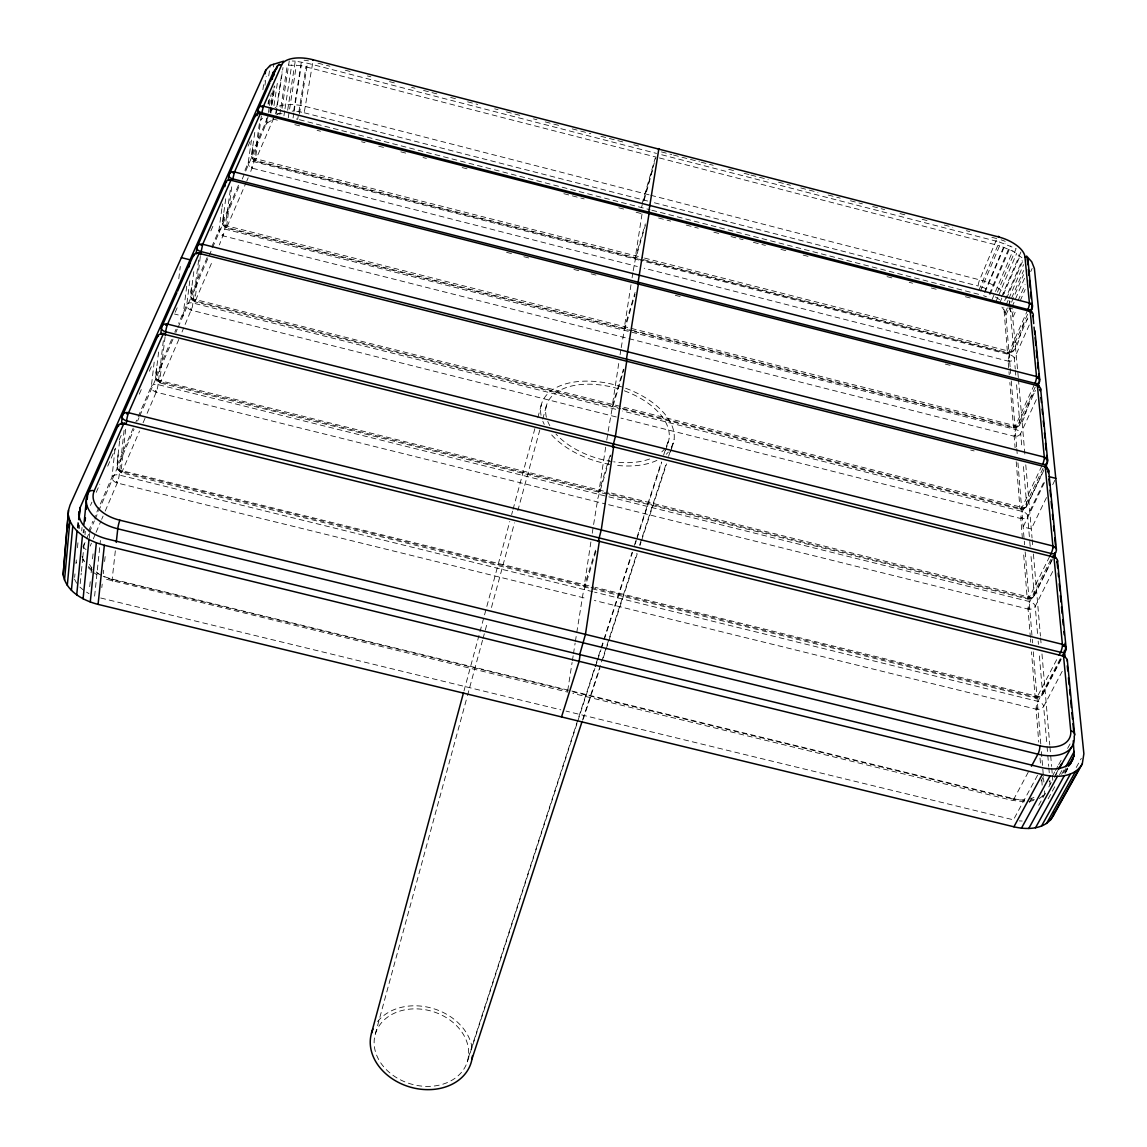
<?xml version="1.0" encoding="UTF-8"?>
<svg xmlns="http://www.w3.org/2000/svg" width="1147" height="1147" viewBox="0 0 1147 1147"><rect width="100%" height="100%" fill="white"/><g stroke="black" fill="none" stroke-linecap="round" stroke-linejoin="round"><path stroke-width="0.75" stroke-dasharray="5 3.75" d="M77.494 527.233L77.996 522.014M77.81 527.892L78.311 522.674M78.154 528.466L78.813 521.512M83.143 532.868L83.459 529.513M74.641 577.371L74.971 573.887M76.29 559.951L75.96 563.435L77.365 560.209M77.451 547.764L77.953 542.531M79.272 528.595L79.602 525.111M81.695 530.946L82.025 527.462M83.96 532.81L84.276 529.513M80.218 583.594L81.251 573.142M81.423 571.392L82.613 559.206M82.785 557.471L84.132 543.535M84.993 534.832L85.337 531.348M89.237 538.359L89.767 533.14M89.71 586.691L90.24 581.472M91.129 572.769L91.832 565.801M92.549 558.847L93.251 551.893M94.613 596.139L100.42 540.495M115.001 449.05L112.019 477.037L94.212 518.157M101.811 587.579L102.183 584.11M103.302 573.686L103.674 570.202M104.606 561.514L105.166 556.309M119.575 441.122L116.922 465.725A5.936 4.488 24.7 0 0 122.112 471.689L1037.203 697.405M124.091 430.354L119.216 475.03A5.85 0.86 -77.1 0 1 117.252 483.016L105.108 511.318M125.683 429.236L121.152 470.514A5.821 0.846 -77.2 0 0 122.112 471.689L139.547 431.014M115.331 550.804L112.205 579.063A6.122 0.846 -76.7 0 0 113.238 579.866L567.722 690.58L567.679 692.114L105.022 578.92M117.797 457.581L118.112 454.886L117.051 468.865L121.224 472.736L1035.927 698.15L1040.128 697.505L1042.05 695.67M154.185 362.108L151.332 386.338L135.948 421.824M158.601 352.029L155.72 376.187A5.635 4.43 26.2 0 0 160.566 382.008L1029.16 598.476M163.347 340.745L158.071 384.618A5.577 0.774 -77.4 0 1 156.207 392.174L146.572 414.626M165.096 336.745L159.806 380.575A5.549 0.76 -77.5 0 0 160.566 382.008L158.802 382.137M178.774 278.764L180.294 266.434M156.68 368.187C155.963 372.861 153.469 381.177 159.992 382.94L607.423 494.314M186.732 286.22L182.947 316.128L174.444 313.991M189.8 280.786L186.775 304.543L178.617 323.354M193.8 271.638L190.76 295.324A5.362 4.344 27.9 0 0 195.305 301.016L617.272 407.085M198.689 260.054L192.366 306.98L182.015 331.999M200.295 256.412L194.789 301.804L620.742 408.791M191.764 287.481C189.958 290.721 189.542 302.822 195.305 301.016L212.869 260.082M221.858 208.639L218.919 230.346L211.105 248.383M222.074 207.091L222.504 203.951M225.715 198.775L222.547 221.973A5.118 4.258 29.9 0 0 226.834 227.522L629.373 329.576M223.593 214.288L222.661 224.683L226.375 228.196L632.757 331.139M230.275 190.13L224.468 231.565L219.378 244.885M231.723 186.818L226.375 228.196L246.103 182.602M251.451 140.006L248.211 162.774L244.067 172.308M254.777 132.421L251.523 155.117A4.889 4.172 32.1 0 0 255.566 160.523L638.621 258.39M252.598 147.59L251.623 157.727L255.15 161.11L1007.783 353.362C1021.088 352.186 1018.665 326.522 1027.239 319.583M262.892 89.71L264.168 80.864M259.394 123.575L253.688 162.831L250.232 172.968M264.928 85.251L266.219 76.419M261.387 115.904L255.15 161.11L273.66 118.356M268.742 75.874L270.276 65.293M268.025 103.961L268.541 100.434M273.459 66.956L273.975 63.429M242.232 179.075L265.516 125.224L266.563 118.155M268.642 104.019L269.946 95.187M265.516 125.224L266.893 123.102L268.197 114.27M268.455 112.506L269.244 107.201M269.502 105.438L271.323 93.079M273.187 89.824L269.76 113.037A31.17 15.37 11.8 0 1 272.714 109.323M270.348 112.42L271.136 107.13M271.395 105.366L274.262 85.968M270.907 113.094L274.821 86.685M273.99 105.624L277.66 80.964M275.71 113.926L276.499 108.65M276.757 106.9L282.033 71.745M276.14 113.309L283.008 67.53M279.839 114.342L280.642 109.065M280.915 107.302L287.309 65.107L301.217 65.666L655.969 157.067L641.474 207.564M282.062 108.291L289.259 60.891M283.94 115.804L284.743 110.542M285.001 108.779L291.725 64.849M287.668 110.241L295.238 61.135L307.468 63.228L656.528 153.411M288.27 117.711L296.413 65.035M567.722 690.58L572.095 662.464M572.382 660.715L573.199 655.439M573.471 653.69L575.12 643.137M575.393 641.388L576.482 634.363M576.755 632.599L583.02 593.659L596.54 549.399M590.891 541.957L584.095 586.805L596.225 548.008M592.253 533.24L593.343 526.272M593.616 524.523L597.874 498.328L610.878 455.001M605.673 447.187L598.834 492.178L610.993 452.492M606.763 440.147L607.867 433.107M608.139 431.358L611.81 410.196L623.868 369.678M618.706 363.527L612.168 406.626L623.452 369.191M620.083 354.724L620.914 349.448M621.187 347.684L623.968 332.085L635.065 294.277M630.993 284.757L624.14 328.96L635.094 292.485M632.083 277.803L632.9 272.57M633.173 270.835L635.051 260.871L645.317 225.457M642.019 214.059L635.194 258.147L645.317 223.937M293.704 110.987L301.36 61.924M293.818 113.023L293.001 118.284L297.704 119.288L306.005 66.684M294.091 111.273L301.217 65.666M299.424 113.997L307.468 63.228M312.601 63.501L304.184 112.764A26.453 13.076 11.8 0 0 292.141 111.116M644.184 200.151L653.561 166.487M464.005 690.881L509.784 521.484M511.648 514.573L512.58 511.118M513.053 509.383L535.004 428.146M537.8 417.766L541.542 403.945M375.27 1034.178L467.001 697.304M467.474 695.584L482.529 640.298M483.002 638.564L487.231 623.022M491.475 607.48L514.516 522.817M517.813 510.73L539.922 429.537M542.746 419.171L546.502 405.35M642.048 203.851L655.08 158.458M468.248 1057.935L595.752 664.586M596.297 662.894L597.96 657.776M598.505 656.084L632.169 552.209M634.377 545.399L661.418 461.954M663.626 455.144L665.833 448.334M666.393 446.627L669.145 438.125M467.288 1061.85A48.045 37.851 16.6 0 0 408.361 1009.274A48.045 37.851 16.6 0 0 388.546 1071.757A48.045 37.851 16.6 0 0 467.288 1061.85L577.199 722.925M577.758 721.219L594.877 668.429M595.436 666.722L597.085 661.604M597.644 659.912L600.956 649.689M601.501 647.983L603.723 641.173M604.268 639.467L632.441 552.61M635.194 544.094L636.298 540.681M636.857 538.99L661.704 462.341M665.575 450.413L668.343 441.91M582.518 720.158L636.929 553.384M639.696 544.882L666.35 463.187M668.572 456.391L674.121 439.373M583.25 719.212L599.91 668.142M603.25 657.934L605.473 651.123M606.032 649.431L608.254 642.621M608.799 640.915L637.144 554.101M639.926 545.585L641.03 542.187M641.589 540.481L666.593 463.89M670.479 451.975L673.26 443.459M996.313 240.167L979.638 279.854A4.66 0.932 -73.3 0 0 978.19 286.004A25.908 12.66 20.5 0 1 988.212 289.704M978.85 290.392L999.266 241.96L1016.127 248.627L997.474 292.155M980.47 291.051L999.582 245.802L1012.801 251.035L1021.934 257.745M984.556 292.112L1005.073 243.723M984.958 292.413L1004.141 247.193M989.331 294.162L1008.586 248.956M990.119 294.349L1010.751 245.974M992.083 299.467L1012.801 251.035M90.183 546.115L91.43 543.219M93.294 538.875L95.402 533.957M96.104 532.323L100.979 520.953M101.667 519.333L103.058 516.107M143.074 422.799L145.196 417.866M178.846 339.397L160.566 382.008L158.515 381.636M246.791 180.982L248.182 177.756M995.854 301.819L997.947 296.987M998.636 295.367L1016.672 253.401M1001.603 296.772L1021.059 251.637M999.854 302.765L1020.056 255.953M88.563 531.19L92.807 521.383M133.238 428.075L116.922 465.725A5.907 3.599 8.1 0 0 121.152 470.514L593.529 586.949M171.591 339.569L155.72 376.187A5.592 3.24 9.2 0 0 159.806 380.575L608.211 492.264M174.803 332.171L176.079 329.203M207.134 257.545L190.76 295.324A5.305 2.939 10 0 0 194.703 299.367L1022.092 507.404A5.19 2.81 22.8 0 0 1026.751 505.583L1043.856 469.797M238.461 185.24L222.547 221.973A5.061 2.681 10.7 0 0 226.346 225.715L1015.439 425.795A4.946 2.566 21.9 0 0 1019.898 424.204L1035.454 390.367M267.968 117.137L251.523 155.117A4.832 2.437 11.2 0 0 255.193 158.601L642.822 257.645M83.028 547.105L85.867 540.552M86.57 538.904L88.692 534M89.409 532.351L94.369 520.896M95.072 519.247L134.056 429.15M137.597 420.963L139.016 417.68M139.719 416.046L173.025 339.053M175.864 332.501L177.269 329.232M177.986 327.583L208.353 257.387M209.055 255.752L239.408 185.599M1004.7 300.614L1022.163 260.254M1006.536 298.421L1023.296 259.738M1010.12 366.725L1005.933 315.11L1003.983 309.805L1005.374 306.579M1006.077 304.959L1008.184 300.113M1008.887 298.507L1023.611 264.584M1005.331 312.514L1007.439 307.668M1008.141 306.048L1023.611 270.506M1005.933 315.11L1008.743 308.643M1011.568 302.177L1023.54 274.678M1012.012 306.952L1025.389 276.298M1018.307 377.535L1012.342 313.633L1013.762 310.407M1018.006 300.729L1025.06 284.585M1030.723 271.667L1032.128 268.441M90.484 505.44L91.918 502.171M96.233 492.35L99.818 484.163M107.703 466.169L115.603 448.176M119.188 439.989L121.338 435.086M139.274 394.167L141.425 389.263M149.325 371.255L151.476 366.352M175.147 312.357L177.298 307.468M210.876 230.877L213.027 225.988M248.039 146.128L250.189 141.239M1013.116 316.945L1015.955 310.493M1020.199 300.801L1025.16 289.488M1027.884 309.504L1009.36 351.297A4.803 1.061 -73.3 0 1 1007.453 352.602L640.313 258.821M1027.583 314.278L1009.647 354.695A4.832 1.075 -73.3 0 0 1008.141 361.119L1008.844 369.965M1027.812 318.006L1013.633 349.907A4.817 3.986 -11.6 0 1 1007.453 352.602L1003.811 307.267M1029.232 325.045L1014.349 358.409L1015.253 369.019M1034.264 384.747L1015.439 425.795A4.989 1.176 -73.5 0 1 1013.432 426.928L631.094 330.006M1035.268 386.983L1015.74 429.523A5.018 1.19 -73.6 0 0 1014.177 436.233L1015.109 447.846M1034.207 393.464C1025.776 399.873 1026.981 427.344 1013.776 427.802L634.477 331.583M1036.343 399.6L1020.672 433.509L1021.934 448.477M1041.935 465.739L1022.092 507.404A5.19 1.29 -73.9 0 1 1019.955 508.322L618.979 407.515M1026.651 506.343L1043.383 471.274M1043.024 468.32L1022.436 511.49A5.219 1.305 -73.9 0 0 1020.787 518.53L1022.45 539.362M1043.426 482.844L1027.612 515.792L1029.504 538.244M1044.444 482.6L1023.138 526.946L1031.282 528.982L1046.594 497.339M1052.717 484.694L1055.011 479.948M1049.663 556.453L1029.418 597.186A5.42 1.434 -74.3 0 1 1027.153 597.831L1023.497 552.41M1050.824 559.421L1029.777 601.645A5.448 1.462 -74.4 0 0 1028.056 609.043L1030.336 637.388M1052.372 558.847L1034.293 595.107A5.463 3.097 23.9 0 1 1029.418 597.186L609.932 492.694M1034.193 595.924L1052.401 559.421M1052.702 571.493L1035.239 606.319L1037.619 634.664M1056.645 659.74L1037.505 696.372A5.678 1.606 -74.9 0 1 1035.096 696.702L1031.497 651.883M1061.075 659.525L1042.508 694.91M1054.566 777.494L1057.735 771.429M1060.244 658.736L1037.92 701.362A5.721 1.62 -75 0 0 1036.099 709.176L1038.738 742.08M1061.018 658.865L1042.623 693.992A5.778 3.412 25.2 0 1 1037.505 696.372L595.264 587.364M1062.208 671.31L1043.67 706.466L1046.738 742.898M1028.242 772.203L1014.02 798.742A5.979 1.692 -75.8 0 1 1011.568 798.699L572.927 691.842M1037.562 775.257L1013.446 819.833L566.045 711.097M1029.389 802.47L1031.899 797.868M1041.089 780.964L1044.43 774.827M1053.118 774.856L1054.71 771.945M1055.512 770.483L1057.907 766.11M1058.71 764.648L1062.753 757.264M1067.628 748.36L1070.911 742.381M1038.709 805.309L1045.447 793.05M1048.817 786.914L1051.34 782.311M1055.555 774.655L1058.925 768.519M1059.455 774.913L1061.993 770.311M1048.129 798.814L1056.573 783.516M1061.635 774.354L1064.158 769.766M1063.455 772.892L1067.685 765.235M1064.875 772.361L1067.413 767.773M1064.903 773.264L1067.441 768.676M1065.391 773.049L1068.775 766.942M1076.216 767.501L1081.32 758.353M1036.945 707.728L1036.099 709.176L594.39 600.455M1028.859 607.738L1028.056 609.043L607.509 504.436M1021.561 517.326L1020.787 518.53L620.957 418.125M1014.923 435.114L1014.177 436.233L223.235 235.909A5.147 4.273 29.6 0 1 218.919 230.346A5.09 2.71 10.6 0 1 224.912 229.07L1015.74 429.523A4.975 2.595 22 0 1 1020.672 433.509A5.061 4.072 -9.4 0 1 1014.177 436.233L1015.525 435.502M1008.858 360.086L1008.141 361.119L644.184 268.226M1026.221 506.945L1023.081 509.297L1020.343 509.311L622.463 409.221M1033.734 596.612L1031.927 598.39L1027.927 599.035M266.893 123.102L274.19 118.973M260.742 119.804L262.577 118.227M1039.225 798.513L1043.569 795.531M1037.648 708.215L1036.099 709.176A5.864 4.258 -4.7 0 0 1043.67 706.466A5.821 3.455 25.4 0 0 1037.92 701.362L594.547 592.139M1029.533 608.168L1028.056 609.043A5.563 4.201 -6.2 0 0 1035.239 606.319A5.506 3.126 24 0 0 1029.777 601.645L158.071 384.618A5.62 3.283 9.1 0 0 151.332 386.338A5.663 4.43 26 0 0 156.207 392.174L605.774 504.006M1022.192 517.727L1020.787 518.53A5.305 4.144 -7.7 0 0 1027.612 515.792A5.219 2.839 22.9 0 0 1022.436 511.49L622.663 411.013M1009.432 360.445L1008.141 361.119A4.846 4 -11.3 0 0 1014.349 358.409A4.746 2.38 21.3 0 0 1009.647 354.695L640.628 260.441M1033.791 800.506L1027.741 801.581M120.22 471.876L122.112 471.689L119.919 471.331M277.087 113.84L284.198 113.653M193.657 301.073L195.305 301.016L193.37 300.629M225.271 227.536L226.834 227.522L224.998 227.12M254.089 160.508L255.566 160.523L253.817 160.121M1024.529 801.767L1012.385 800.42L572.855 693.376M292.241 61.006L295.238 61.135M1019.353 820.894L1022.192 821.037M100.707 598.003L560.826 709.835M568.468 690.207L112.205 579.063A41.048 26.137 7.7 0 1 102.599 575.851M571.88 691.039L1014.02 798.742A40.26 24.833 26 0 0 1024.715 800.248M592.813 591.709L119.216 475.03A5.936 3.642 8 0 0 112.019 477.037A5.964 4.502 24.5 0 0 117.252 483.016L587.45 598.748M609.143 494.744L1027.554 598.978M615.753 409.278L193.112 303.066A5.348 2.968 9.9 0 0 186.775 304.543A5.391 4.359 27.7 0 0 191.348 310.235L619.222 417.694M970.677 450.054L974.133 450.929M644.514 258.075L1009.36 351.297A4.717 2.351 21.2 0 0 1013.633 349.907L1009.819 304.572M638.936 260.011L253.874 161.655A4.86 2.466 11.1 0 0 248.211 162.774A4.918 4.172 31.8 0 0 252.283 168.193L637.374 266.491M506.601 252.326L513.498 254.075M523.864 256.713L530.774 258.476M573.93 269.473L580.812 271.222M591.135 273.846L598.017 275.61M675.311 295.295L682.164 297.044M945.286 364.072L952.225 365.836M649.073 194.832L305.719 106.513A31.17 15.37 11.8 0 0 275.036 107.804M650.765 195.262L979.638 279.854A30.525 14.868 20.5 0 1 1004.385 293.288M304.184 112.764L647.582 201.026M654.378 202.775L978.19 286.004M299.424 119.718L650.134 209.786M651.854 210.231L982.09 295.195M272.527 118.901L279.381 120.664M294.822 124.636L301.675 126.385M317.117 130.357L320.543 131.231M361.577 141.769L365.004 142.644M378.682 146.156L385.507 147.906M400.862 151.848L405.966 153.153M422.999 157.526L426.412 158.401M462.169 167.577L467.259 168.881M563.88 193.685L579.106 197.599M580.798 198.03L584.181 198.904M618.807 207.793L625.746 209.571M636.126 212.238L643.051 214.016M658.607 218.002L670.694 221.099M686.221 225.084L698.308 228.196M713.835 232.181L720.717 233.945M731.04 236.597L743.07 239.68M753.393 242.332L765.436 245.415M780.906 249.386L787.76 251.15M803.187 255.107L810.04 256.871M887.032 276.628L893.857 278.377M909.213 282.32L912.625 283.194M931.35 288.012L936.468 289.316M965.416 296.743L972.197 298.492M1009.532 308.07L1012.93 308.944M317.977 63.157L329.92 66.239M345.261 70.211L352.072 71.96M367.413 75.931L370.825 76.806M389.521 81.638L396.317 83.401M411.615 87.358L415.013 88.233M423.515 90.427L438.785 94.369M450.642 97.438L457.409 99.187M467.589 101.811L477.754 104.449M494.672 108.822L498.042 109.696M506.487 111.876L521.699 115.804M533.513 118.858L536.896 119.732M545.341 121.912L560.496 125.826M572.281 128.88L590.805 133.669M600.913 136.278L625.129 142.529M633.789 144.766L640.7 146.558M661.461 151.92L671.798 154.587M673.533 155.046L699.398 161.727M701.118 162.171L713.205 165.297M728.675 169.297L735.557 171.075M744.159 173.297L749.321 174.631M751.027 175.075L768.232 179.52M778.526 182.172L790.527 185.269M800.821 187.936L817.954 192.366M828.249 195.019L840.206 198.116M850.472 200.768L862.429 203.851M872.681 206.503L884.652 209.6M899.994 213.557L906.804 215.321M922.145 219.292L928.955 221.056M944.282 225.013L952.784 227.206M966.376 230.719L969.774 231.594M991.868 237.3L996.958 238.619M661.719 154.759L999.266 241.96M659.425 157.956L999.582 245.802M1009.202 353.09L1007.453 352.602L1008.858 353.319M1015.253 427.458L1013.432 426.928L1009.862 382.481M1021.877 508.91L1019.955 508.322L1016.185 461.309M983.581 295.639L986.492 296.801M1014.894 427.702L1013.432 426.928A5.032 4.058 -9.6 0 0 1019.898 424.204L1016.414 382.883M1021.504 509.182L1019.955 508.322A5.276 4.129 -7.9 0 0 1026.751 505.583L1023.224 463.703M1028.773 598.791L1027.153 597.831A5.534 4.201 -6.3 0 0 1034.293 595.107L1030.881 554.603M86.527 592.11L89.007 593.644M995.395 296.987L1000.213 299.998M1036.802 697.763L1035.096 696.702A5.821 4.258 -4.9 0 0 1042.623 693.992L1039.254 654.062M92.735 571.966L98.413 575.794M79.889 587.078L84.046 590.59M88.204 567.579L91.602 570.862M1008.815 307.855L1012.342 313.633M1001.904 307.066L1003.983 309.805M251.322 166.917L252.283 168.193L251.996 166.874M222.246 234.561L223.235 235.909L222.948 234.504M190.33 308.801L191.348 310.235L191.062 308.729M155.146 390.64L156.207 392.174L155.92 390.539M116.134 481.353L117.252 483.016L116.965 481.253M74.469 579.106L76.663 583.206M82.068 556.352L83.889 561.485M1018.464 379.313L1025.174 457.71M1025.776 464.836L1032.042 537.914M1032.2 539.692L1032.802 546.832M1033.418 553.972L1040.444 636.098M1040.601 637.875L1041.218 645.015M1041.978 653.948L1049.777 744.977M1049.921 746.769L1050.537 753.909M1050.695 755.701L1051.613 766.411M1051.756 768.189L1052.215 773.551M1052.372 775.329L1052.831 780.691M1015.382 370.553L1015.769 375.169M1029.777 541.484L1030.192 546.402M1038.164 641.116L1038.436 644.327M1047.039 746.453L1047.641 753.565M1047.784 755.343L1048.716 766.354M1048.845 767.931L1049.247 772.72M1010.263 368.517L1010.708 373.85M1011.281 380.976L1016.629 446.843M1016.772 448.62L1017.36 455.732M1017.934 462.858L1024.156 539.434M1024.3 541.212L1024.586 544.782M1025.174 551.908L1032.128 637.517M1032.271 639.309L1032.558 642.879M1033.289 651.797L1040.816 744.532M1041.404 751.672L1043.426 776.634M1043.569 778.426L1043.856 781.996M1044.587 790.914L1044.874 794.47M1008.987 371.728L1009.245 374.811M1030.465 639.008L1030.723 642.22M1040.014 758.024L1040.53 764.332M1041.791 780.175L1042.05 783.372A34.152 21.119 26.1 0 1 1041.949 786.871M625.631 388.26A68.763 39.256 16.6 0 1 671.64 447.344M668.343 452.09A68.763 39.256 16.6 0 1 666.221 454.269M656.887 460.391A68.763 39.256 16.6 0 1 614.161 465.051M609.803 464.377A68.763 39.256 16.6 0 1 551.678 434.928M544.252 424.376A68.763 39.256 16.6 0 1 542.846 421.336M541.054 415.314A68.763 39.256 16.6 0 1 623.954 387.657M377.592 1021.547A51.945 40.919 16.6 0 1 433.208 1008.557A51.945 40.919 16.6 0 1 472.363 1050.05M624.312 390.797A63.601 36.303 16.6 0 1 666.837 445.48M664.643 448.821A63.601 36.303 16.6 0 1 661.805 451.875M649.632 458.986A63.601 36.303 16.6 0 1 613.659 461.811M611.996 461.567A63.601 36.303 16.6 0 1 555.937 433.996M549.829 425.666A63.601 36.303 16.6 0 1 547.764 421.436M546.388 417.25A63.601 36.303 16.6 0 1 621.201 389.708M1009.202 300.715A30.525 14.868 20.5 0 1 1009.69 303.052M1001.13 239.852A30.998 14.653 20.4 0 1 1005.231 241.372M276.513 114.915A26.453 13.076 11.8 0 1 278.807 113.539M304.113 60.189A31.672 15.14 12 0 1 308.5 60.863M101.323 575.278A41.048 26.137 7.7 0 1 96.491 572.711M92.19 569.772A41.048 26.137 7.7 0 1 88.534 566.503M84.749 561.786A41.048 26.137 7.7 0 1 83.373 559.32M113.238 579.866A34.826 22.223 7.7 0 1 103.173 576.267M98.8 573.787A34.826 22.223 7.7 0 1 96.19 571.923M91.86 567.779A34.826 22.223 7.7 0 1 89.48 564.396M86.082 549.556A6.194 4.545 23.6 0 1 83.114 546.287M1044.214 794.756A40.26 24.833 26 0 1 1042.136 796.262M1034.35 799.387A40.26 24.833 26 0 1 1031.311 799.932M1049.863 784.433A40.26 24.833 26 0 0 1049.921 780.677A6.079 4.287 -3.8 0 1 1048.63 782.139M1033.92 797.423A34.152 21.119 26.1 0 1 1030.25 798.857M1024.586 799.875A34.152 21.119 26.1 0 1 1011.568 798.699"/><path stroke-width="1.5" d="M78.641 519.19L80.132 507.591L273.316 72.218L276.871 68.333M1026.579 256.039L1031.726 261.788L1034.379 268.484L1083.872 753.765L1082.295 763.845L1053.276 815.789C1045.806 829.568 1027.382 830.041 1013.905 826.801L98.083 604.383C83.071 600.541 66.168 591.365 63.128 574.79L68.519 510.186L70.024 505.11L265.703 70.254L270.276 65.293L283.61 61.192M63.128 574.79L68.519 510.186M1070.466 763.873L1074.18 755.529L1073.248 740.761M313.059 60.361L312.687 59.658A26.955 12.861 12 0 0 281.66 64.849A4.846 4.23 36.3 0 0 276.427 67.96L270.434 81.48M626.792 360.717L615.409 436.347L612.555 447.359M67.974 527.763L68.29 524.279M64.519 580.153L69.91 520.838L68.476 515.49M67.3 585.4L72.777 526.086L69.91 520.838M71.415 590.347L77.007 531.061L72.777 526.086M78.656 515.046L78.971 511.562M78.971 519.763L80.132 507.591M76.72 594.863L82.455 535.606L77.007 531.061M85.093 521.139L85.423 517.784M86.24 509.368L86.57 505.97M87.229 499.16L87.731 494.056L117.309 427.243A6.065 3.613 8.3 0 1 118.844 425.738M83.932 524.466L86.599 497.64M83.086 598.791L88.979 539.563L82.455 535.606M90.269 601.989L96.348 542.818L88.979 539.563M98.083 604.383L104.348 545.255L96.348 542.818M121.367 424.447L122.285 416.031L157.082 337.433A5.735 3.255 9.3 0 1 158.501 336.1M126.242 424.189L126.6 420.82A5.95 0.875 -77.4 0 1 128.593 412.719L163.175 334.15L161.985 333.304M116.263 542.388L117.768 528.796A6.265 0.889 -76.9 0 1 119.876 520.208A35.686 22.08 8.1 0 1 94.269 490.73L123.675 423.917L122.457 422.971M160.738 334.006L161.526 327.411L176.896 292.7M165.297 335.096L165.698 331.784A5.663 0.789 -77.7 0 1 167.577 324.114L199.392 252.77M189.183 266.864L190.072 259.824L181.384 257.631M196.065 253.989L196.897 247.523L225.285 183.42A5.248 4.402 31.5 0 1 230.891 180.222L231.536 180.308M200.496 254.792L202.704 244.268L230.891 180.222L1038.91 386.037M224.855 186.603L225.285 183.42M228.296 179.921L228.941 175.176L254.763 116.865A4.932 2.437 11.3 0 1 255.896 115.904M257.2 115.532L258.089 109.352L269.817 82.856M265.186 73.795L265.703 70.254M272.283 79.286L273.316 72.218M273.918 75.43L274.707 70.125M580.124 654.665L579.12 661.317L561.514 716.932M1038.623 373.736L1039.411 381.765A5.032 2.538 21.8 0 1 1034.924 383.299L232.812 178.903L234.518 171.978L260.57 113.166L260.699 113.94M1031.726 303.396L1032.185 308.156A4.803 2.323 21.1 0 1 1027.884 309.504L261.831 112.807L263.466 106.198L281.66 64.849M371.513 1033.132L463.531 692.616M648.743 212.152L658.88 148.608L658.435 149.626M638.119 282.191L649.145 212.969L648.686 213.93M626.448 359.097L638.492 283.366L638.033 284.255M598.29 541.312L601.243 529.957L613.76 445.968L613.43 446.713M1053.276 815.789L1054.279 812.578M579.679 654.693L585.457 634.363L599.437 540.581M472.034 1058.824L581.959 721.864M177.556 291.209L192.882 256.613A5.434 2.939 10.1 0 1 194.187 255.423M1030.307 312.385L1032.185 308.156A4.918 4.101 -13.6 0 0 1029.404 302.994L1024.931 256.713A26.381 12.431 20.4 0 0 998.793 237.013A4.76 0.961 -73 0 0 998.177 236.526M1037.433 386.066L1039.411 381.765A5.133 4.187 -11.5 0 0 1036.515 376.503L1030.221 311.411L258.562 113.281M1045.247 466.872L1047.326 462.513L1046.638 455.459M1049.663 556.453L1051.139 553.499A5.534 1.491 -74 0 0 1052.889 545.986L1045.275 467.245A5.334 1.348 -73.6 0 0 1044.501 466.299M1053.849 555.894L1055.312 552.94M1058.982 655.252L1060.545 652.27A5.807 1.663 -74.5 0 0 1062.394 644.342L1053.964 557.127L161.369 333.562M1059.312 768.404L1061.678 763.859L1059.269 768.074M1062.581 655.898L1065.706 649.919L1065.047 643.209M1031.454 766.225L1037.906 754.181A6.108 1.764 -75.4 0 0 1039.87 745.779A34.983 20.961 25.6 0 0 1070.739 730.739L1063.599 656.758A5.835 1.677 -74.6 0 0 1062.179 655.625M1013.905 826.801L1042.279 774.526C1055.871 777.766 1074.624 777.766 1082.295 763.845M1021.475 828.148L1050.035 775.946M1028.744 828.492L1057.462 776.347M1065.85 766.698L1074.28 751.414M1068.258 766.239L1074.18 755.529M1069.133 765.623L1073.004 759.285M1035.483 827.819L1064.316 775.716M1041.476 826.127L1070.395 774.082M1046.523 823.503L1075.513 771.487M1050.509 820.019L1079.528 768.046M1058.609 769.293L1071.814 746.812M127.188 414.053L128.593 412.719L1062.394 644.342L1063.828 646.033M166.258 325.332L167.577 324.114L1052.889 545.986L1054.236 547.563M201.485 245.386L202.704 244.268L1044.3 457.123L1045.591 458.599M233.357 172.996L234.518 171.978L1036.515 376.503L1037.734 377.879M262.362 107.144L263.466 106.198L1029.404 302.994L1030.565 304.299M1070.825 762.554C1063.298 770.124 1051.426 769.78 1041.72 767.572L107.015 538.932C95.144 535.835 81.609 528.824 78.971 515.706M126.586 413.594L128.593 412.719A6.05 4.66 25.8 0 0 122.285 416.031A6.022 3.57 8.5 0 0 126.6 420.82L1060.545 652.27A5.893 3.384 24.9 0 0 1065.706 649.919A5.95 4.416 -6.2 0 0 1062.394 644.342L1063.169 646.162M165.698 324.916L167.577 324.114A5.749 4.588 27.5 0 0 161.526 327.411A5.692 3.212 9.4 0 0 165.698 331.784L1051.139 553.499A5.563 3.068 23.6 0 0 1056.057 551.463A5.649 4.344 -7.8 0 0 1052.889 545.986L1053.62 547.678M200.926 244.999L202.704 244.268A5.463 4.488 29.5 0 0 196.897 247.523A5.405 2.911 10.2 0 0 200.926 251.551L1042.637 464.277A5.276 2.781 22.6 0 0 1047.326 462.513A5.377 4.273 -9.5 0 0 1044.3 457.123L1037.404 385.707A5.118 1.219 -73.3 0 0 1036.243 385.335M232.841 172.638L234.518 171.978A5.219 4.387 31.8 0 0 228.941 175.176A5.147 2.638 10.9 0 0 232.812 178.903M261.86 106.814L263.466 106.198A4.989 4.287 34.3 0 0 258.089 109.352A4.903 2.409 11.4 0 0 261.831 112.807M1064.832 656.442L121.783 423.272M1055.154 556.883L1053.964 557.127A5.563 1.505 -74 0 0 1052.114 556.969M1046.408 467.087L196.983 252.842M1038.479 385.593L1037.404 385.707A5.162 4.187 -11.2 0 1 1040.315 390.984A5.061 2.566 21.8 0 0 1039.54 389.435M1031.253 311.339L1030.221 311.411A4.932 1.104 -73 0 0 1029.117 311.21M1065.334 657.016L1063.599 656.758A5.993 4.416 -6 0 1 1067.312 661.217M1055.627 557.413L1053.964 557.127A5.692 4.344 -7.6 0 1 1057.147 562.632L1057.663 567.88M1046.867 467.575L1045.275 467.245A5.42 4.273 -9.3 0 1 1048.329 472.65A5.319 2.81 22.7 0 0 1047.498 470.944M1031.669 311.755L1030.221 311.411A4.946 4.101 -13.4 0 1 1033.017 316.572L1033.705 323.583M119.876 520.208L1039.87 745.779M104.348 545.255L1042.279 774.526M1049.147 476.679L1055.785 478.356M312.687 59.658L998.793 236.999M229.242 179.749L230.891 180.222L229.787 179.549M259.079 113.109L260.154 113.711A5.018 4.301 34 0 0 254.763 116.865M197.571 252.612L198.718 253.358A5.491 4.502 29.3 0 0 192.882 256.613M1030.02 304.356L1029.404 302.994A4.903 1.09 -73 0 1 1027.884 309.504M1037.16 377.951L1036.515 376.503A5.104 1.204 -73.2 0 1 1034.924 383.299M1044.989 458.7L1044.3 457.123A5.305 1.333 -73.5 0 1 1042.637 464.277M1027.97 260.197L1032.472 306.005M1034.909 330.766L1039.698 379.571M1040.616 388.79L1047.641 460.277M1048.645 470.413L1056.387 549.212M1057.491 560.367L1066.079 647.639M1067.298 660.07L1074.639 734.668M1027.124 259.466A30.998 14.653 20.4 0 1 1027.64 261.788L1027.941 264.799M1028.386 269.33L1028.988 275.423M1029.433 280.011L1030.192 287.739M1030.651 292.385L1031.268 298.664M1034.049 327.081L1034.737 334.178M1035.096 337.734L1035.841 345.433M1036.3 350.079L1037.074 357.893M1037.533 362.624L1038.15 368.947M1040.96 397.565L1041.447 402.497M1042.093 409.164L1042.594 414.167M1043.254 420.92L1043.756 425.996M1044.415 432.849L1044.931 437.996M1045.433 443.215L1046.121 450.169M1048.946 478.973L1049.562 485.31M1050.035 490.127L1050.666 496.551M1051.139 501.411L1051.785 507.935M1052.43 514.501L1052.917 519.462M1053.563 526.1L1054.064 531.133M1054.724 537.843L1055.383 544.653M1058.179 573.127L1058.523 576.626M1059.226 583.737L1059.914 590.834M1060.387 595.651L1061.018 602.06M1061.491 606.892L1062.136 613.416M1062.767 619.925L1063.255 624.886M1063.9 631.495L1064.23 634.807M1067.269 665.776L1067.771 670.909M1068.445 677.777L1069.119 684.702M1069.635 689.935L1070.151 695.182M1070.667 700.459L1071.37 707.556M1071.872 712.674L1072.488 718.954M1072.947 723.671L1073.563 730.037M1031.225 309.246L1031.569 312.801M1038.479 383.872L1038.838 387.428M1046.279 463.832L1046.795 469.152M1054.925 552.596L1055.441 557.929M1064.43 650.234L1065.119 657.331M472.392 1055.928A51.945 40.919 16.6 0 1 411.3 1087.399A51.945 40.919 16.6 0 1 373.004 1029.045M1056.889 561.7A5.606 3.097 23.8 0 1 1057.147 562.632M157.082 337.433A5.778 4.588 27.3 0 1 163.175 334.15A5.706 0.789 -77.6 0 1 164.035 334.68M225.744 182.832A5.176 2.667 10.8 0 1 226.504 182.359M1024.931 256.713A4.774 4.029 -15.3 0 1 1027.64 261.788M276.413 67.96A31.672 15.14 12 0 1 279.409 64.318M1032.802 315.869A4.817 2.351 21.1 0 1 1033.017 316.572M117.309 427.243A6.093 4.674 25.6 0 1 123.675 423.917A5.979 0.889 -77.3 0 1 124.722 424.189M94.269 490.73A6.337 4.717 24.6 0 0 87.731 494.056A41.909 25.994 8.1 0 0 117.768 528.796L1037.906 754.181A41.077 24.675 25.7 0 0 1074.194 736.403A6.222 4.445 -5 0 0 1070.739 730.739"/></g></svg>
